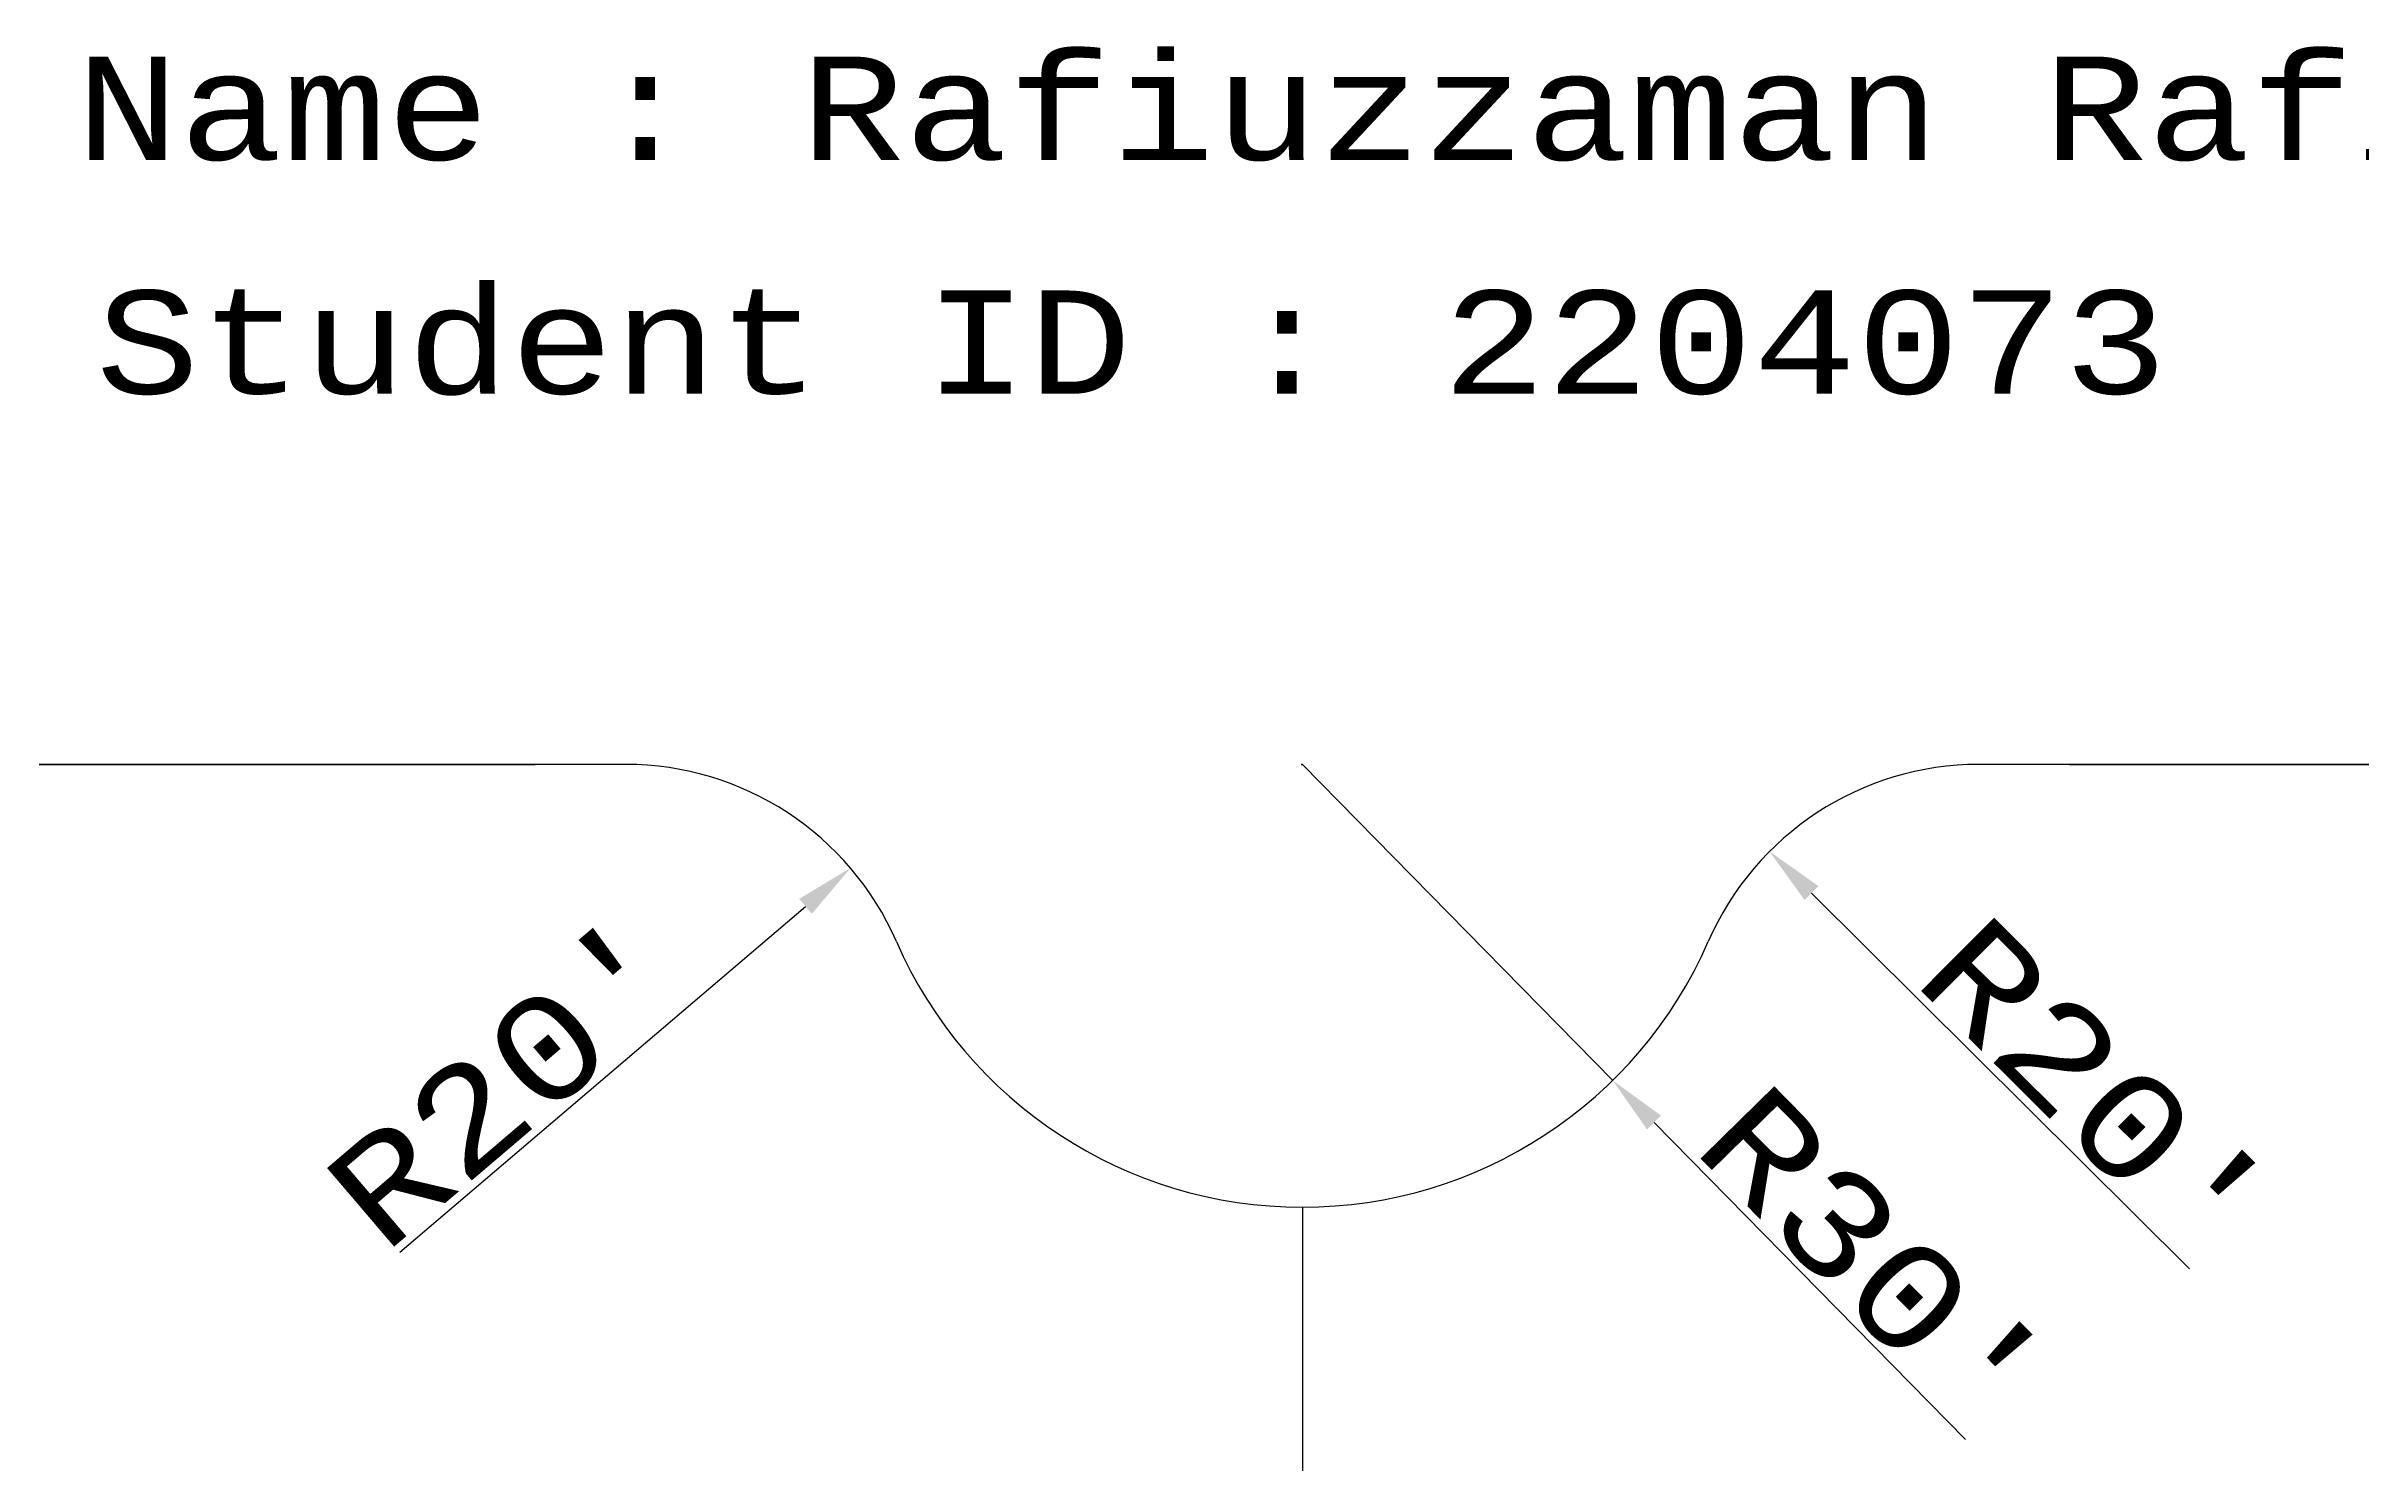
# Model space of a CAD drawing. Header units: millimetres. Extents: x 2647 to 7908, y -1264 to 3170.
# Drawn here: x 4250 to 6132, y -458 to 695 of the extents above; entities that cross this region are included whole.
import ezdxf

# ---------------------------------------------------------------- set-up
doc = ezdxf.new("R2010")
doc.units = ezdxf.units.MM
doc.styles.get("Standard").update_dxf_attribs({"font": 'Courier New.ttf', "height": 84})
doc.dimstyles.new('Annotative', dxfattribs={"dimscale": 0, "dimtxt": 6, "dimasz": 48, "dimexe": 1.25, "dimexo": 0.625, "dimtad": 1, "dimdec": 1, "dimlunit": 4, "dimtxsty": 'Standard', "dimcen": 0.09, "dimadec": 0, "dimazin": 0, "dimtfac": 1, "dimtdec": 1, "dimtmove": 0, "dimatfit": 3, "dimfxl": 1, "dimarcsym": 1})

# ---------------------------------------------------------------- blocks, each defined once
blk = doc.blocks.new('*D18')
at = {"color": 0, "lineweight": -2, "transparency": 16777216}
for p, q in [((5271.1, 110.9), (5523.3, -146)), ((5810, -438), (5556.9, -180.2))]:
    blk.add_line(p, q, dxfattribs=at)
at = {"color": 0, "transparency": 16777216}
blk.add_solid([(5562.6, -174.6), (5551.2, -185.8), (5523.3, -146)], dxfattribs=at)
at = {"layer": 'Defpoints', "color": 0, "transparency": 16777216}
for p in [(5271.1, 110.9), (5523.3, -146)]:
    blk.add_point(p, dxfattribs=at)
at = {"color": 0, "transparency": 16777216, "insert": (5734.4, -292.8), "char_height": 84, "attachment_point": 5, "rotation": 314.4685}
blk.add_mtext("R30'", dxfattribs=at)
blk = doc.blocks.new('*D19')
at = {"color": 0, "lineweight": -2, "transparency": 16777216}
blk.add_line((4537.6, -285.6), (4867.2, -4.5), dxfattribs=at)
at = {"color": 0, "transparency": 16777216}
blk.add_solid([(4862.1, 1.6), (4872.4, -10.6), (4903.8, 26.7)], dxfattribs=at)
at = {"layer": 'Defpoints', "color": 0, "transparency": 16777216}
for p in [(4903.8, 26.7), (4721.2, -129.1)]:
    blk.add_point(p, dxfattribs=at)
at = {"color": 0, "transparency": 16777216, "insert": (4625.7, -147.6), "char_height": 84, "attachment_point": 5, "rotation": 40.4632}
blk.add_mtext("R20'", dxfattribs=at)
blk = doc.blocks.new('*D20')
at = {"color": 0, "lineweight": -2, "transparency": 16777216}
blk.add_line((5992, -299.2), (5684.9, 6.3), dxfattribs=at)
at = {"color": 0, "transparency": 16777216}
blk.add_solid([(5690.5, 12), (5679.2, 0.7), (5650.8, 40.2)], dxfattribs=at)
at = {"layer": 'Defpoints', "color": 0, "transparency": 16777216}
for p in [(5650.8, 40.2), (5821, -129.1)]:
    blk.add_point(p, dxfattribs=at)
at = {"color": 0, "transparency": 16777216, "insert": (5914.7, -154.8), "char_height": 84, "attachment_point": 5, "rotation": 315.152}
blk.add_mtext("R20'", dxfattribs=at)
blk = doc.blocks.new('*D33')
at = {"color": 0, "lineweight": -2, "transparency": 16777216}
for p, q in [((4191.1, -249.7), (4191.1, -949.2)), ((5271.1, -249.7), (5271.1, -949.2)), ((5223.1, -948), (4239.1, -948))]:
    blk.add_line(p, q, dxfattribs=at)
at = {"color": 0, "transparency": 16777216}
for points in [[(4239.1, -940), (4239.1, -956), (4191.1, -948)], [(5223.1, -940), (5223.1, -956), (5271.1, -948)]]:
    blk.add_solid(points, dxfattribs=at)
at = {"layer": 'Defpoints', "color": 0, "transparency": 16777216}
for p in [(4191.1, -249.1), (5271.1, -249.1), (4191.1, -948)]:
    blk.add_point(p, dxfattribs=at)
at = {"color": 0, "transparency": 16777216, "insert": (4731.1, -900.1), "char_height": 84, "attachment_point": 5}
blk.add_mtext("90'", dxfattribs=at)

msp = doc.modelspace()

# ---------------------------------------------------------------- linework, layer by layer
for p, q in [((4191.08, 110.93), (4647.54, 110.93)), ((4721.17, 110.93), (4191.08, 110.93)), ((5270.08, 110.93), (5271.08, 110.93)), ((5271.08, 110.93), (5270.08, 110.93)), ((6351.08, 110.93), (5820.99, 110.93)), ((5894.62, 110.93), (6951.08, 110.93))]:
    msp.add_line(p, q)
for centre, radius, start, end in [((4721.17, -129.07), 240, 23.57818, 90), ((5820.99, -129.07), 240, 90, 156.42182), ((5271.08, 110.93), 360, 203.57818, 336.42182)]:
    msp.add_arc(centre, radius, start, end)

# ---------------------------------------------------------------- texts
at = {"char_height": 84, "attachment_point": 1}
for s, width, insert in [('Name : Rafiuzzaman Rafi', 2109.6811, (4273.94, 686.37)), ('Student ID : 2204073', 2010.7898, (4290.43, 496.26))]:
    msp.add_mtext_dynamic_manual_height_columns(s, width=width, gutter_width=420, heights=[0], dxfattribs=dict(at, insert=insert))

# ---------------------------------------------------------------- dimensions: what is measured, and where the dimension line sits
dim = msp.add_radius_dim(center=(5271.08, 110.93), mpoint=(5523.27, -145.97), dimstyle='Annotative')
dim.commit()
dim.dimension.update_dxf_attribs({"geometry": '*D18', "text_midpoint": (5734.38, -292.76)})
for center, mpoint, picture, middle in [((5820.99, -129.07), (5650.83, 40.19), '*D20', (5880.99, -188.75)), ((4721.17, -129.07), (4903.77, 26.69), '*D19', (4656.78, -183.99))]:
    dim = msp.add_radius_dim(center=center, mpoint=mpoint, dimstyle='Annotative')
    dim.commit()
    dim.dimension.update_dxf_attribs({"geometry": picture, "text_midpoint": middle, "dimtype": 164})
dim = msp.add_linear_dim(base=(4191.08, -947.96), p1=(5271.08, -249.07), p2=(4191.08, -249.07), dimstyle='Annotative')
dim.commit()
dim.dimension.update_dxf_attribs({"geometry": '*D33', "text_midpoint": (4731.08, -900.13)})

doc.saveas('drawing.dxf')
